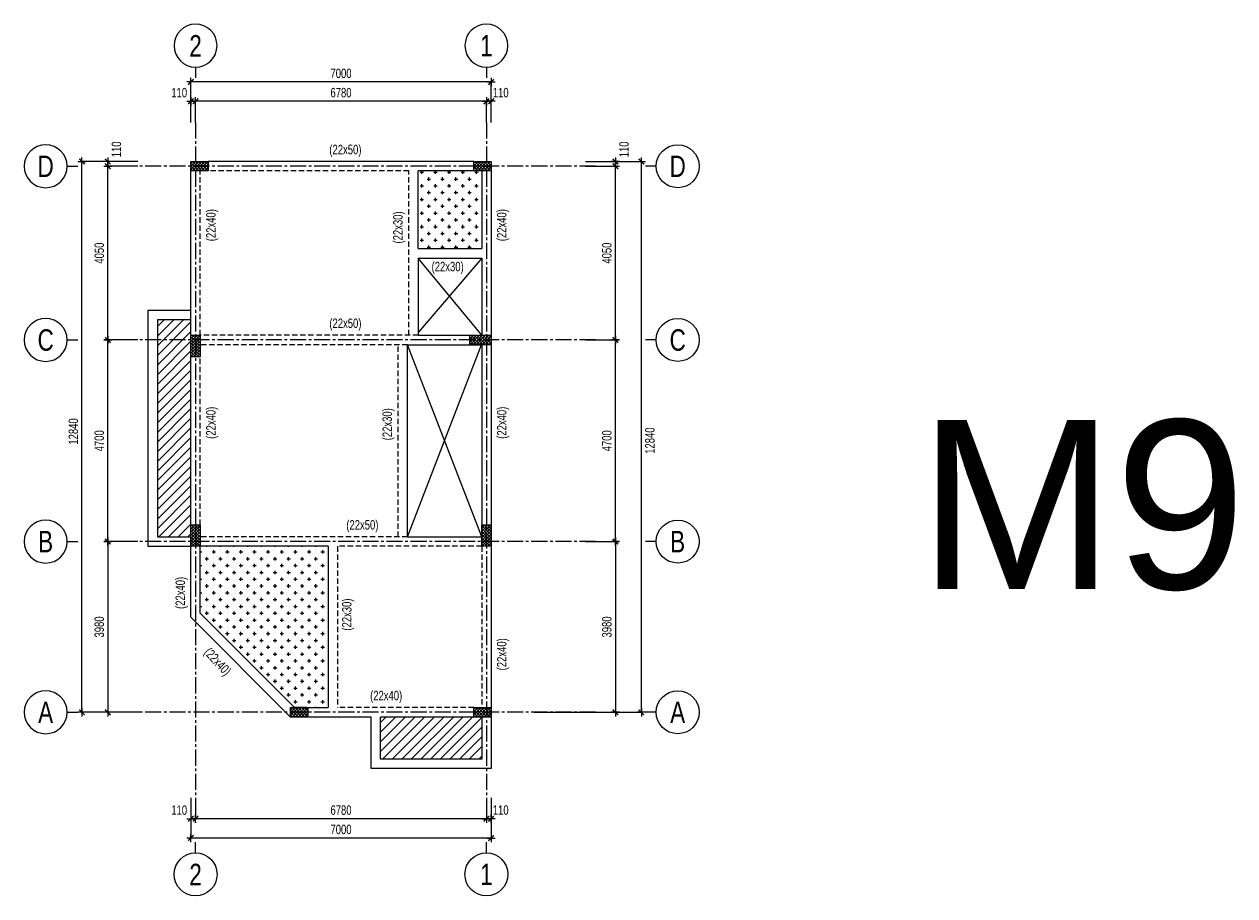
# Model space of a CAD drawing. Header units: millimetres. Extents: x 33748 to 451939, y -263262 to 62681.
# Drawn here: x 59018 to 87238, y 18508 to 38827 of the extents above; entities that cross this region are included whole.
import ezdxf
from ezdxf.enums import TextEntityAlignment as Align

# ---------------------------------------------------------------- set-up
doc = ezdxf.new("R2010")
doc.units = ezdxf.units.MM
doc.header["$PDMODE"] = 98
doc.linetypes.add('CENTER2', pattern=[1.125, 0.75, -0.125, 0.125, -0.125])
doc.linetypes.add('HIDDEN', pattern=[0.375, 0.25, -0.125])
doc.layers.get('Defpoints').update_dxf_attribs({"color": 202, "lineweight": 13})
doc.layers.add('-TEXT', color=7, linetype='Continuous', lineweight=15)
for name, color, linetype in [('01.AXIS', 160, 'CENTER2'), ('02.DIM', 8, 'Continuous'), ('03.BORDER', 3, 'Continuous'), ('04.HIDDEN', 8, 'HIDDEN'), ('08.TEXTBEAM', 2, 'Continuous'), ('09.COLUMN', 4, 'Continuous'), ('10.HATCH', 9, 'Continuous')]:
    doc.layers.add(name, color=color, linetype=linetype)
doc.styles.add('1', font='arial.ttf')
doc.styles.add('BIGTEXT', font='arial.ttf', dxfattribs={"width": 0.8})
doc.styles.add('SMTEXT', font='3t-unicode.shx', dxfattribs={"width": 0.75})
doc.dimstyles.new('X1', dxfattribs={"dimtxt": 220, "dimasz": 0.8, "dimexe": 0, "dimexo": 0, "dimgap": 90, "dimtad": 1, "dimdec": 0, "dimzin": 13, "dimdsep": 46, "dimtxsty": 'SMTEXT', "dimblk1": 'CHEO', "dimblk2": 'CHEO', "dimsah": 1, "dimcen": 0, "dimclrd": 256, "dimclre": 256, "dimclrt": 2, "dimadec": 0, "dimazin": 0, "dimtfac": 1, "dimtdec": 0, "dimtix": 1, "dimtmove": 2, "dimatfit": 3, "dimldrblk": 'CHEO', "dimfxl": 1, "dimtolj": 1, "dimtzin": 13, "dimarcsym": 0})

# ---------------------------------------------------------------- blocks, each defined once
blk = doc.blocks.new('CHEO')
at = {"layer": '02.DIM'}
for points in [[(-121, 0), (121, 0)], [(0, 121), (0, -121)]]:
    blk.add_lwpolyline(points, dxfattribs=at)
at = {"layer": '02.DIM', "const_width": 40}
blk.add_lwpolyline([(80, 80), (-80, -81)], dxfattribs=at)
blk = doc.blocks.new('*D1624')
at = {"layer": '02.DIM', "lineweight": -2, "transparency": 16777216}
for p, q in [((72100, 26765), (72801, 26765)), ((72801, 26764), (72801, 22786)), ((71861, 22785), (72801, 22785))]:
    blk.add_line(p, q, dxfattribs=at)
at = {"layer": 'Defpoints', "color": 0, "transparency": 16777216}
for p in [(72100, 26765), (71861, 22785, 0), (72801, 22785)]:
    blk.add_point(p, dxfattribs=at)
at = {"layer": '02.DIM', "lineweight": -2, "transparency": 16777216, "xscale": 0.8, "yscale": 0.8, "zscale": 0.8}
for p, rotation in [((72801, 26765), 90), ((72801, 22785), 270)]:
    blk.add_blockref('CHEO', p, dxfattribs=dict(at, rotation=rotation))
at = {"layer": '02.DIM', "color": 2, "transparency": 16777216, "insert": (72601, 24775), "char_height": 220, "attachment_point": 5, "rotation": 90, "style": 'SMTEXT'}
blk.add_mtext('\\A1;3980', dxfattribs=at)
blk = doc.blocks.new('*D1625')
at = {"layer": '02.DIM', "lineweight": -2, "transparency": 16777216}
for p, q in [((72100, 31465), (72801, 31465)), ((72801, 26766), (72801, 31464)), ((72100, 26765), (72801, 26765))]:
    blk.add_line(p, q, dxfattribs=at)
at = {"layer": 'Defpoints', "color": 0, "transparency": 16777216}
for p in [(72100, 31465), (72801, 31465), (72100, 26765)]:
    blk.add_point(p, dxfattribs=at)
at = {"layer": '02.DIM', "lineweight": -2, "transparency": 16777216, "xscale": 0.8, "yscale": 0.8, "zscale": 0.8}
for p, rotation in [((72801, 31465), 90), ((72801, 26765), 270)]:
    blk.add_blockref('CHEO', p, dxfattribs=dict(at, rotation=rotation))
at = {"layer": '02.DIM', "color": 2, "transparency": 16777216, "insert": (72601, 29115), "char_height": 220, "attachment_point": 5, "rotation": 90, "style": 'SMTEXT'}
blk.add_mtext('\\A1;4700', dxfattribs=at)
blk = doc.blocks.new('*D1626')
at = {"layer": '02.DIM', "lineweight": -2, "transparency": 16777216}
for p, q in [((72100, 35515), (72801, 35515)), ((72801, 31466), (72801, 35514)), ((72100, 31465), (72801, 31465))]:
    blk.add_line(p, q, dxfattribs=at)
at = {"layer": 'Defpoints', "color": 0, "transparency": 16777216}
for p in [(72100, 35515), (72801, 35515), (72100, 31465)]:
    blk.add_point(p, dxfattribs=at)
at = {"layer": '02.DIM', "lineweight": -2, "transparency": 16777216, "xscale": 0.8, "yscale": 0.8, "zscale": 0.8}
for p, rotation in [((72801, 35515), 90), ((72801, 31465), 270)]:
    blk.add_blockref('CHEO', p, dxfattribs=dict(at, rotation=rotation))
at = {"layer": '02.DIM', "color": 2, "transparency": 16777216, "insert": (72601, 33490), "char_height": 220, "attachment_point": 5, "rotation": 90, "style": 'SMTEXT'}
blk.add_mtext('\\A1;4050', dxfattribs=at)
blk = doc.blocks.new('*D1627')
at = {"layer": '02.DIM', "lineweight": -2, "transparency": 16777216}
for p, q in [((63013, 20795), (63013, 20304)), ((69793, 20795), (69793, 20304)), ((69792, 20304), (63013, 20304))]:
    blk.add_line(p, q, dxfattribs=at)
at = {"layer": 'Defpoints', "color": 0, "transparency": 16777216}
for p in [(63013, 20795), (69793, 20795), (63013, 20304)]:
    blk.add_point(p, dxfattribs=at)
at = {"layer": '02.DIM', "lineweight": -2, "transparency": 16777216, "xscale": 0.8, "yscale": 0.8, "zscale": 0.8, "rotation": 180}
blk.add_blockref('CHEO', (63013, 20304), dxfattribs=at)
at = {"layer": '02.DIM', "lineweight": -2, "transparency": 16777216, "xscale": 0.8, "yscale": 0.8, "zscale": 0.8}
blk.add_blockref('CHEO', (69793, 20304), dxfattribs=at)
at = {"layer": '02.DIM', "color": 2, "transparency": 16777216, "insert": (66403, 20504), "char_height": 220, "attachment_point": 5, "style": 'SMTEXT'}
blk.add_mtext('\\A1;6780', dxfattribs=at)
blk = doc.blocks.new('*D1628')
at = {"layer": '02.DIM', "lineweight": -2, "transparency": 16777216}
for p, q in [((72100, 35625), (73404, 35625)), ((73404, 22786), (73404, 35624)), ((70902, 22785), (73404, 22785))]:
    blk.add_line(p, q, dxfattribs=at)
at = {"layer": 'Defpoints', "color": 0, "transparency": 16777216}
for p in [(72100, 35625), (73404, 35625), (70902, 22785, 0)]:
    blk.add_point(p, dxfattribs=at)
at = {"layer": '02.DIM', "lineweight": -2, "transparency": 16777216, "xscale": 0.8, "yscale": 0.8, "zscale": 0.8}
for p, rotation in [((73404, 35625), 90), ((73404, 22785), 270)]:
    blk.add_blockref('CHEO', p, dxfattribs=dict(at, rotation=rotation))
at = {"layer": '02.DIM', "color": 2, "transparency": 16777216, "insert": (73604, 29119), "char_height": 220, "attachment_point": 5, "rotation": 90, "style": 'SMTEXT'}
blk.add_mtext('\\A1;12840', dxfattribs=at)
blk = doc.blocks.new('*D1629')
at = {"layer": '02.DIM', "lineweight": -2, "transparency": 16777216}
for p, q in [((69793, 20795), (69793, 20304)), ((69903, 20795), (69903, 20304)), ((69792, 20304), (69791, 20304)), ((69793, 20304), (69903, 20304)), ((69903, 20304), (69904, 20304))]:
    blk.add_line(p, q, dxfattribs=at)
at = {"layer": 'Defpoints', "color": 0, "transparency": 16777216}
for p in [(69793, 20795), (69903, 20795), (69903, 20304)]:
    blk.add_point(p, dxfattribs=at)
at = {"layer": '02.DIM', "lineweight": -2, "transparency": 16777216, "xscale": 0.8, "yscale": 0.8, "zscale": 0.8}
blk.add_blockref('CHEO', (69793, 20304), dxfattribs=at)
at = {"layer": '02.DIM', "lineweight": -2, "transparency": 16777216, "xscale": 0.8, "yscale": 0.8, "zscale": 0.8, "rotation": 180}
blk.add_blockref('CHEO', (69903, 20304), dxfattribs=at)
at = {"layer": '02.DIM', "color": 2, "transparency": 16777216, "insert": (70126, 20504), "char_height": 220, "attachment_point": 5, "style": 'SMTEXT'}
blk.add_mtext('\\A1;110', dxfattribs=at)
blk = doc.blocks.new('*D1630')
at = {"layer": '02.DIM', "lineweight": -2, "transparency": 16777216}
for p, q in [((62903, 20795), (62903, 20304)), ((63013, 20795), (63013, 20304)), ((62902, 20304), (62901, 20304)), ((63013, 20304), (62903, 20304)), ((63013, 20304), (63014, 20304))]:
    blk.add_line(p, q, dxfattribs=at)
at = {"layer": 'Defpoints', "color": 0, "transparency": 16777216}
for p in [(62903, 20795), (63013, 20795), (62903, 20304)]:
    blk.add_point(p, dxfattribs=at)
at = {"layer": '02.DIM', "lineweight": -2, "transparency": 16777216, "xscale": 0.8, "yscale": 0.8, "zscale": 0.8}
blk.add_blockref('CHEO', (62903, 20304), dxfattribs=at)
at = {"layer": '02.DIM', "lineweight": -2, "transparency": 16777216, "xscale": 0.8, "yscale": 0.8, "zscale": 0.8, "rotation": 180}
blk.add_blockref('CHEO', (63013, 20304), dxfattribs=at)
at = {"layer": '02.DIM', "color": 2, "transparency": 16777216, "insert": (62631, 20504), "char_height": 220, "attachment_point": 5, "style": 'SMTEXT'}
blk.add_mtext('\\A1;110', dxfattribs=at)
blk = doc.blocks.new('*D1631')
at = {"layer": '02.DIM', "lineweight": -2, "transparency": 16777216}
for p, q in [((62903, 20795), (62903, 19854)), ((69903, 20795), (69903, 19854)), ((69902, 19854), (62903, 19854))]:
    blk.add_line(p, q, dxfattribs=at)
at = {"layer": 'Defpoints', "color": 0, "transparency": 16777216}
for p in [(62903, 20795), (69903, 20795), (62903, 19854)]:
    blk.add_point(p, dxfattribs=at)
at = {"layer": '02.DIM', "lineweight": -2, "transparency": 16777216, "xscale": 0.8, "yscale": 0.8, "zscale": 0.8, "rotation": 180}
blk.add_blockref('CHEO', (62903, 19854), dxfattribs=at)
at = {"layer": '02.DIM', "lineweight": -2, "transparency": 16777216, "xscale": 0.8, "yscale": 0.8, "zscale": 0.8}
blk.add_blockref('CHEO', (69903, 19854), dxfattribs=at)
at = {"layer": '02.DIM', "color": 2, "transparency": 16777216, "insert": (66403, 20054), "char_height": 220, "attachment_point": 5, "style": 'SMTEXT'}
blk.add_mtext('\\A1;7000', dxfattribs=at)
blk = doc.blocks.new('*D1632')
at = {"layer": '02.DIM', "lineweight": -2, "transparency": 16777216}
for p, q in [((72100, 35625), (72801, 35625)), ((72801, 35626), (72801, 35627)), ((72801, 35515), (72801, 35625)), ((72100, 35515), (72801, 35515)), ((72801, 35514), (72801, 35514))]:
    blk.add_line(p, q, dxfattribs=at)
at = {"layer": 'Defpoints', "color": 0, "transparency": 16777216}
for p in [(72100, 35625), (72801, 35625), (72100, 35515)]:
    blk.add_point(p, dxfattribs=at)
at = {"layer": '02.DIM', "lineweight": -2, "transparency": 16777216, "xscale": 0.8, "yscale": 0.8, "zscale": 0.8}
for p, rotation in [((72801, 35625), 270), ((72801, 35515), 90)]:
    blk.add_blockref('CHEO', p, dxfattribs=dict(at, rotation=rotation))
at = {"layer": '02.DIM', "color": 2, "transparency": 16777216, "insert": (73001, 35909), "char_height": 220, "attachment_point": 5, "rotation": 90, "style": 'SMTEXT'}
blk.add_mtext('\\A1;110', dxfattribs=at)
blk = doc.blocks.new('_Axis name')
at = {"layer": '02.DIM'}
blk.add_line((0, 2.5), (0, 0), dxfattribs=at)
blk.add_circle((0, 7.5), 5, dxfattribs=at)
at = {"layer": '02.DIM', "style": 'BIGTEXT', "width": 0.75}
blk.add_attdef('.', text='', height=5, dxfattribs=at).set_placement((0, 7.5), align=Align.MIDDLE)
blk = doc.blocks.new('*D1633')
at = {"layer": '02.DIM', "lineweight": -2, "transparency": 16777216}
for p, q in [((61669, 26765), (60968, 26765)), ((60968, 26764), (60968, 22786)), ((61751, 22785), (60968, 22785))]:
    blk.add_line(p, q, dxfattribs=at)
at = {"layer": 'Defpoints', "color": 0, "transparency": 16777216}
for p in [(61669, 26765), (60968, 22785), (61751, 22785)]:
    blk.add_point(p, dxfattribs=at)
at = {"layer": '02.DIM', "lineweight": -2, "transparency": 16777216, "xscale": 0.8, "yscale": 0.8, "zscale": 0.8}
for p, rotation in [((60968, 26765), 90), ((60968, 22785), 270)]:
    blk.add_blockref('CHEO', p, dxfattribs=dict(at, rotation=rotation))
at = {"layer": '02.DIM', "color": 2, "transparency": 16777216, "insert": (60768, 24775), "char_height": 220, "attachment_point": 5, "rotation": 90, "style": 'SMTEXT'}
blk.add_mtext('\\A1;3980', dxfattribs=at)
blk = doc.blocks.new('*D1634')
at = {"layer": '02.DIM', "lineweight": -2, "transparency": 16777216}
for p, q in [((61669, 31465), (60968, 31465)), ((60968, 26766), (60968, 31464)), ((61669, 26765), (60968, 26765))]:
    blk.add_line(p, q, dxfattribs=at)
at = {"layer": 'Defpoints', "color": 0, "transparency": 16777216}
for p in [(60968, 31465), (61669, 31465), (61669, 26765)]:
    blk.add_point(p, dxfattribs=at)
at = {"layer": '02.DIM', "lineweight": -2, "transparency": 16777216, "xscale": 0.8, "yscale": 0.8, "zscale": 0.8}
for p, rotation in [((60968, 31465), 90), ((60968, 26765), 270)]:
    blk.add_blockref('CHEO', p, dxfattribs=dict(at, rotation=rotation))
at = {"layer": '02.DIM', "color": 2, "transparency": 16777216, "insert": (60768, 29115), "char_height": 220, "attachment_point": 5, "rotation": 90, "style": 'SMTEXT'}
blk.add_mtext('\\A1;4700', dxfattribs=at)
blk = doc.blocks.new('*D1635')
at = {"layer": '02.DIM', "lineweight": -2, "transparency": 16777216}
for p, q in [((61669, 35515), (60968, 35515)), ((60968, 31466), (60968, 35514)), ((61669, 31465), (60968, 31465))]:
    blk.add_line(p, q, dxfattribs=at)
at = {"layer": 'Defpoints', "color": 0, "transparency": 16777216}
for p in [(60968, 35515), (61669, 35515), (61669, 31465)]:
    blk.add_point(p, dxfattribs=at)
at = {"layer": '02.DIM', "lineweight": -2, "transparency": 16777216, "xscale": 0.8, "yscale": 0.8, "zscale": 0.8}
for p, rotation in [((60968, 35515), 90), ((60968, 31465), 270)]:
    blk.add_blockref('CHEO', p, dxfattribs=dict(at, rotation=rotation))
at = {"layer": '02.DIM', "color": 2, "transparency": 16777216, "insert": (60768, 33490), "char_height": 220, "attachment_point": 5, "rotation": 90, "style": 'SMTEXT'}
blk.add_mtext('\\A1;4050', dxfattribs=at)
blk = doc.blocks.new('*D1636')
at = {"layer": '02.DIM', "lineweight": -2, "transparency": 16777216}
for p, q in [((61669, 35625), (60365, 35625)), ((60365, 22786), (60365, 35624)), ((61751, 22785), (60365, 22785))]:
    blk.add_line(p, q, dxfattribs=at)
at = {"layer": 'Defpoints', "color": 0, "transparency": 16777216}
for p in [(60365, 35625), (61669, 35625), (61751, 22785)]:
    blk.add_point(p, dxfattribs=at)
at = {"layer": '02.DIM', "lineweight": -2, "transparency": 16777216, "xscale": 0.8, "yscale": 0.8, "zscale": 0.8}
for p, rotation in [((60365, 35625), 90), ((60365, 22785), 270)]:
    blk.add_blockref('CHEO', p, dxfattribs=dict(at, rotation=rotation))
at = {"layer": '02.DIM', "color": 2, "transparency": 16777216, "insert": (60164, 29333), "char_height": 220, "attachment_point": 5, "rotation": 90, "style": 'SMTEXT'}
blk.add_mtext('\\A1;12840', dxfattribs=at)
blk = doc.blocks.new('*D1637')
at = {"layer": '02.DIM', "lineweight": -2, "transparency": 16777216}
for p, q in [((60968, 35626), (60968, 35627)), ((61669, 35625), (60968, 35625)), ((60968, 35515), (60968, 35625)), ((61669, 35515), (60968, 35515)), ((60968, 35514), (60968, 35514))]:
    blk.add_line(p, q, dxfattribs=at)
at = {"layer": 'Defpoints', "color": 0, "transparency": 16777216}
for p in [(60968, 35625), (61669, 35625), (61669, 35515)]:
    blk.add_point(p, dxfattribs=at)
at = {"layer": '02.DIM', "lineweight": -2, "transparency": 16777216, "xscale": 0.8, "yscale": 0.8, "zscale": 0.8}
for p, rotation in [((60968, 35625), 270), ((60968, 35515), 90)]:
    blk.add_blockref('CHEO', p, dxfattribs=dict(at, rotation=rotation))
at = {"layer": '02.DIM', "color": 2, "transparency": 16777216, "insert": (61168, 35909), "char_height": 220, "attachment_point": 5, "rotation": 90, "style": 'SMTEXT'}
blk.add_mtext('\\A1;110', dxfattribs=at)
blk = doc.blocks.new('*D1638')
at = {"layer": '02.DIM', "lineweight": -2, "transparency": 16777216}
for p, q in [((63013, 36539), (63013, 37030)), ((69792, 37030), (63013, 37030)), ((69793, 36539), (69793, 37030))]:
    blk.add_line(p, q, dxfattribs=at)
at = {"layer": 'Defpoints', "color": 0, "transparency": 16777216}
for p in [(63013, 37030), (63013, 36539), (69793, 36539)]:
    blk.add_point(p, dxfattribs=at)
at = {"layer": '02.DIM', "lineweight": -2, "transparency": 16777216, "xscale": 0.8, "yscale": 0.8, "zscale": 0.8, "rotation": 180}
blk.add_blockref('CHEO', (63013, 37030), dxfattribs=at)
at = {"layer": '02.DIM', "lineweight": -2, "transparency": 16777216, "xscale": 0.8, "yscale": 0.8, "zscale": 0.8}
blk.add_blockref('CHEO', (69793, 37030), dxfattribs=at)
at = {"layer": '02.DIM', "color": 2, "transparency": 16777216, "insert": (66403, 37230), "char_height": 220, "attachment_point": 5, "style": 'SMTEXT'}
blk.add_mtext('\\A1;6780', dxfattribs=at)
blk = doc.blocks.new('*D1639')
at = {"layer": '02.DIM', "lineweight": -2, "transparency": 16777216}
for p, q in [((69792, 37030), (69791, 37030)), ((69793, 36539), (69793, 37030)), ((69793, 37030), (69903, 37030)), ((69903, 36539), (69903, 37030)), ((69903, 37030), (69904, 37030))]:
    blk.add_line(p, q, dxfattribs=at)
at = {"layer": 'Defpoints', "color": 0, "transparency": 16777216}
for p in [(69903, 37030), (69793, 36539), (69903, 36539)]:
    blk.add_point(p, dxfattribs=at)
at = {"layer": '02.DIM', "lineweight": -2, "transparency": 16777216, "xscale": 0.8, "yscale": 0.8, "zscale": 0.8}
blk.add_blockref('CHEO', (69793, 37030), dxfattribs=at)
at = {"layer": '02.DIM', "lineweight": -2, "transparency": 16777216, "xscale": 0.8, "yscale": 0.8, "zscale": 0.8, "rotation": 180}
blk.add_blockref('CHEO', (69903, 37030), dxfattribs=at)
at = {"layer": '02.DIM', "color": 2, "transparency": 16777216, "insert": (70126, 37230), "char_height": 220, "attachment_point": 5, "style": 'SMTEXT'}
blk.add_mtext('\\A1;110', dxfattribs=at)
blk = doc.blocks.new('*D1640')
at = {"layer": '02.DIM', "lineweight": -2, "transparency": 16777216}
for p, q in [((62902, 37030), (62901, 37030)), ((62903, 36539), (62903, 37030)), ((63013, 37030), (62903, 37030)), ((63013, 36539), (63013, 37030)), ((63013, 37030), (63014, 37030))]:
    blk.add_line(p, q, dxfattribs=at)
at = {"layer": 'Defpoints', "color": 0, "transparency": 16777216}
for p in [(62903, 37030), (62903, 36539), (63013, 36539)]:
    blk.add_point(p, dxfattribs=at)
at = {"layer": '02.DIM', "lineweight": -2, "transparency": 16777216, "xscale": 0.8, "yscale": 0.8, "zscale": 0.8}
blk.add_blockref('CHEO', (62903, 37030), dxfattribs=at)
at = {"layer": '02.DIM', "lineweight": -2, "transparency": 16777216, "xscale": 0.8, "yscale": 0.8, "zscale": 0.8, "rotation": 180}
blk.add_blockref('CHEO', (63013, 37030), dxfattribs=at)
at = {"layer": '02.DIM', "color": 2, "transparency": 16777216, "insert": (62631, 37230), "char_height": 220, "attachment_point": 5, "style": 'SMTEXT'}
blk.add_mtext('\\A1;110', dxfattribs=at)
blk = doc.blocks.new('*D1641')
at = {"layer": '02.DIM', "lineweight": -2, "transparency": 16777216}
for p, q in [((62903, 36539), (62903, 37480)), ((69902, 37480), (62903, 37480)), ((69903, 36539), (69903, 37480))]:
    blk.add_line(p, q, dxfattribs=at)
at = {"layer": 'Defpoints', "color": 0, "transparency": 16777216}
for p in [(62903, 37480), (62903, 36539), (69903, 36539)]:
    blk.add_point(p, dxfattribs=at)
at = {"layer": '02.DIM', "lineweight": -2, "transparency": 16777216, "xscale": 0.8, "yscale": 0.8, "zscale": 0.8, "rotation": 180}
blk.add_blockref('CHEO', (62903, 37480), dxfattribs=at)
at = {"layer": '02.DIM', "lineweight": -2, "transparency": 16777216, "xscale": 0.8, "yscale": 0.8, "zscale": 0.8}
blk.add_blockref('CHEO', (69903, 37480), dxfattribs=at)
at = {"layer": '02.DIM', "color": 2, "transparency": 16777216, "insert": (66403, 37680), "char_height": 220, "attachment_point": 5, "style": 'SMTEXT'}
blk.add_mtext('\\A1;7000', dxfattribs=at)

msp = doc.modelspace()

# ---------------------------------------------------------------- hatches: boundary and pattern name
at = {"layer": '10.HATCH'}
h = msp.add_hatch(dxfattribs=at)
h.set_pattern_fill('ANSI37', color=256, scale=400, angle=-90)
h.set_pattern_definition([(315, (102613.24, 31025.33), (35.35534, 35.35534), []), (45, (102613.24, 31025.33), (-35.35534, 35.35534), [])])
h.paths.add_polyline_path([(63302.6, 35625.2), (63302.6, 35405.2), (62902.6, 35405.2), (62902.6, 35625.2)])
h = msp.add_hatch(dxfattribs=at)
h.set_pattern_fill('ANSI37', color=256, scale=400, angle=-90)
h.set_pattern_definition([(315, (99013.19, 31025.3), (35.35534, 35.35534), []), (45, (99013.19, 31025.3), (-35.35534, 35.35534), [])])
h.paths.add_polyline_path([(69902.6, 35625.2), (69902.6, 35405.2), (69502.6, 35405.2), (69502.6, 35625.2)])
h = msp.add_hatch(dxfattribs=at)
h.set_pattern_fill('CROSS', color=256, scale=25)
h.set_pattern_definition([(0, (7448.48, -339114.48), (158.75, 158.75), [79.375, -238.125]), (90, (7488.16, -339154.17), (-158.75, 158.75), [79.375, -238.125])])
h.paths.add_polyline_path([(68202.4, 35405.2), (69502.6, 35405.2), (69682.6, 35405.2), (69682.6, 33595.2), (68202.4, 33595.3)])
h = msp.add_hatch(dxfattribs=at)
h.set_pattern_fill('ANSI31', color=256, scale=50)
h.set_pattern_definition([(45, (5948.48, -272026.69), (-112.2532, 112.2532), [])])
h.paths.add_polyline_path([(62122.8, 31935.2), (62902.8, 31935.2), (62902.8, 31175.2), (62903.2, 27055.2), (62902.9, 26875.2), (62122.5, 26875.2)])
h = msp.add_hatch(dxfattribs=at)
h.set_pattern_fill('ANSI37', color=256, scale=400)
h.set_pattern_definition([(45, (100294.144, 38273.987), (-35.35534, 35.35534), []), (135, (100294.144, 38273.987), (-35.35534, -35.35534), [])])
h.paths.add_polyline_path([(63122.8, 31075.2), (62902.8, 31075.2), (62902.8, 31575.2), (63122.8, 31575.2)])
h = msp.add_hatch(dxfattribs=at)
h.set_pattern_fill('ANSI37', color=256, scale=400, angle=-90)
h.set_pattern_definition([(315, (76601.34, 4743.407), (35.35534, 35.35534), []), (45, (76601.34, 4743.407), (-35.35534, 35.35534), [])])
h.paths.add_polyline_path([(69402.6, 31355.2), (69402.6, 31575.2), (69902.6, 31575.2), (69902.6, 31355.2)])
h = msp.add_hatch(dxfattribs=at)
h.set_pattern_fill('ANSI37', color=256, scale=400)
h.set_pattern_definition([(45, (100293.726, 33753.97), (-35.35534, 35.35534), []), (135, (100293.726, 33753.97), (-35.35534, -35.35534), [])])
h.paths.add_polyline_path([(63123.2, 26655.2), (62903.2, 26655.2), (62903.2, 27155.2), (63123.2, 27155.2)])
h = msp.add_hatch(dxfattribs=at)
h.set_pattern_fill('ANSI37', color=256, scale=400)
h.set_pattern_definition([(45, (96513.973, 33753.96), (-35.35534, 35.35534), []), (135, (96513.973, 33753.96), (-35.35534, -35.35534), [])])
h.paths.add_polyline_path([(69903, 26655.2), (69683, 26655.2), (69683, 27155.2), (69903, 27155.2)])
h = msp.add_hatch(dxfattribs=at)
h.set_pattern_fill('CROSS', color=256, scale=25)
h.set_pattern_definition([(0, (-22329.12, 320210.98), (158.75, 158.75), [79.375, -238.125]), (90, (-22289.43, 320171.3), (-158.75, 158.75), [79.375, -238.125])])
h.paths.add_polyline_path([(66102.6, 26655.2), (63122.6, 26655.2), (63122.6, 25096.4), (65318.8, 22895.1), (66102.6, 22895.1)])
h = msp.add_hatch(dxfattribs=at)
h.set_pattern_fill('ANSI37', color=256, scale=400, angle=-90)
h.set_pattern_definition([(315, (104938.3, 18295.17), (35.35534, 35.35534), []), (45, (104938.3, 18295.17), (-35.35534, 35.35534), [])])
h.paths.add_polyline_path([(65627.6, 22895.1), (65627.6, 22675.1), (65227.6, 22675.1), (65227.6, 22895.1)])
h = msp.add_hatch(dxfattribs=at)
h.set_pattern_fill('ANSI37', color=256, scale=400, angle=-90)
h.set_pattern_definition([(315, (99013.213, 18295.157), (35.35534, 35.35534), []), (45, (99013.213, 18295.157), (-35.35534, 35.35534), [])])
h.paths.add_polyline_path([(69902.6, 22895.1), (69902.6, 22675.1), (69502.6, 22675.1), (69502.6, 22895.1)])
h = msp.add_hatch(dxfattribs=at)
h.set_pattern_fill('ANSI31', color=256, scale=50)
h.set_pattern_definition([(45, (7448.48, -338614.48), (-112.2532, 112.2532), [])])
h.paths.add_polyline_path([(67322.6, 22675.1), (69502.6, 22675.1), (69682.6, 22675.1), (69682.6, 21695.1), (67322.6, 21695.1)])

# ---------------------------------------------------------------- linework, layer by layer
at = {"layer": '01.AXIS', "ltscale": 500}
for p, q in [((63012.6, 36539.3), (63012.6, 20207.6)), ((69792.6, 36539.3), (69792.6, 20207.6)), ((72339, 35515.2), (61668.9, 35515.2)), ((72339, 31465.2), (61668.9, 31465.2)), ((72339, 26765.2), (61668.9, 26765.2)), ((72339, 22785.1), (61668.9, 22785.1))]:
    msp.add_line(p, q, dxfattribs=at)
at = {"layer": '02.DIM'}
for p, q in [((69682.6, 31575.2), (68202.4, 33375.3)), ((69682.6, 33375.2), (68202.7, 31637.7)), ((67952.9, 26875.2), (69682.6, 31375.2)), ((69683, 26875.2), (67952.9, 31355.2))]:
    msp.add_line(p, q, dxfattribs=at)
at = {"layer": '03.BORDER'}
for p, q in [((69502.6, 35625.2), (63302.6, 35625.2)), ((62902.8, 31575.2), (62902.6, 35405.2)), ((69502.6, 35405.2), (68202.4, 35405.2)), ((68202.4, 33595.3), (68202.4, 35405.2)), ((69682.6, 35405.2), (69682.6, 33595.2)), ((69902.6, 35405.2), (69902.6, 31575.2)), ((68202.4, 33595.3), (69682.6, 33595.2)), ((68202.4, 33375.3), (68202.7, 31575.2)), ((68202.4, 33375.3), (69682.6, 33375.2)), ((69682.6, 33375.2), (69682.6, 31575.2)), ((67952.9, 26875.2), (67952.9, 31355.2)), ((67952.9, 31355.2), (69682.6, 31355.2)), ((68202.7, 31575.2), (69682.6, 31575.2)), ((69682.6, 31355.2), (69683, 27155.2)), ((69902.6, 31355.2), (69903, 27155.2)), ((62903.2, 27155.2), (62902.8, 31075.2)), ((62902.6, 26875.2), (62902.6, 26655.2)), ((67952.9, 26875.2), (69683, 26875.2)), ((62902.6, 25005.3), (62902.6, 26655.2)), ((66102.6, 26655.2), (63122.6, 26655.2)), ((63122.6, 25096.4), (63122.6, 26655.2)), ((66102.6, 26655.2), (66102.6, 22895.1)), ((69903, 26655.2), (69902.6, 22895.1)), ((62902.6, 25005.3), (65227.6, 22675.1)), ((63122.6, 25096.4), (65318.8, 22895.1)), ((65318.8, 22895.1), (66102.6, 22895.1)), ((65597.6, 22895.1), (65321.7, 22895.1)), ((67102.6, 22675.1), (65227.6, 22675.1)), ((69502.6, 22675.1), (67322.6, 22675.1))]:
    msp.add_line(p, q, dxfattribs=at)
for points in [[(62902.8, 32155.2), (61902.8, 32155.2), (61902.8, 26765.2), (61902.8, 26655.2), (62902.6, 26655.2)], [(62902.8, 31935.2), (62122.8, 31935.2), (62122.8, 26875.2), (62902.6, 26875.2)], [(69902.6, 22675.1), (69902.6, 21475.1), (67102.6, 21475.1), (67102.6, 22675.1)], [(69682.6, 22675.1), (69682.6, 21695.1), (67322.6, 21695.1), (67322.6, 22675.1)]]:
    msp.add_lwpolyline(points, dxfattribs=at)
at = {"layer": '04.HIDDEN', "ltscale": 500}
for p, q in [((63122.8, 31575.2), (63122.6, 35405.2)), ((67982.4, 35405.2), (63302.6, 35405.2)), ((67982.4, 31575.2), (67982.4, 35405.2)), ((68202.7, 31575.2), (63122.8, 31575.2)), ((67952.9, 31355.2), (63122.8, 31355.2)), ((67732.9, 26875.2), (67732.9, 31355.2)), ((63123.2, 27155.2), (63122.8, 31075.2)), ((67952.9, 26875.2), (63123.2, 26875.2)), ((69683, 26655.2), (66322.6, 26655.2)), ((66322.6, 26655.2), (66322.6, 22895.1)), ((69683, 26655.2), (69682.6, 22895.1)), ((69502.6, 22895.1), (66322.6, 22895.1))]:
    msp.add_line(p, q, dxfattribs=at)
at = {"layer": '09.COLUMN'}
for points in [[(63302.6, 35625.2), (63302.6, 35405.2), (62902.6, 35405.2), (62902.6, 35625.2)], [(69902.6, 35625.2), (69902.6, 35405.2), (69502.6, 35405.2), (69502.6, 35625.2)], [(63122.8, 31075.2), (62902.8, 31075.2), (62902.8, 31575.2), (63122.8, 31575.2)], [(69402.6, 31355.2), (69402.6, 31575.2), (69902.6, 31575.2), (69902.6, 31355.2)], [(63123.2, 26655.2), (62903.2, 26655.2), (62903.2, 27155.2), (63123.2, 27155.2)], [(69903, 26655.2), (69683, 26655.2), (69683, 27155.2), (69903, 27155.2)], [(65627.6, 22895.1), (65627.6, 22675.1), (65227.6, 22675.1), (65227.6, 22895.1)], [(69902.6, 22895.1), (69902.6, 22675.1), (69502.6, 22675.1), (69502.6, 22895.1)]]:
    msp.add_lwpolyline(points, close=True, dxfattribs=at)

# ---------------------------------------------------------------- block references
ref = msp.add_blockref('_Axis name', (63012.6, 37576.9), dxfattribs=dict(xscale=-100, yscale=100, zscale=100))
ref.add_attrib('.', '2', dxfattribs={"layer": '02.DIM', "height": 500, "style": 'BIGTEXT', "width": 0.75}).set_placement((63012.6, 38326.9), align=Align.MIDDLE)
ref = msp.add_blockref('_Axis name', (69792.6, 37576.9), dxfattribs=dict(xscale=-100, yscale=100, zscale=100))
ref.add_attrib('.', '1', dxfattribs={"layer": '02.DIM', "height": 500, "style": 'BIGTEXT', "width": 0.75}).set_placement((69792.6, 38326.9), align=Align.MIDDLE)
ref = msp.add_blockref('_Axis name', (60267.9, 35515.2), dxfattribs=dict(xscale=-100, yscale=100, zscale=100, rotation=90))
ref.add_attrib('.', 'D', dxfattribs={"layer": '02.DIM', "height": 500, "style": 'BIGTEXT', "width": 0.75}).set_placement((59517.9, 35515.2), align=Align.MIDDLE)
ref = msp.add_blockref('_Axis name', (73501.2, 35515.2), dxfattribs=dict(xscale=100.0000000000005, yscale=100.0000000000005, zscale=100.0000000000005, rotation=270))
ref.add_attrib('.', 'D', dxfattribs={"layer": '02.DIM', "height": 500, "style": 'BIGTEXT', "width": 0.75}).set_placement((74251.2, 35515.2), align=Align.MIDDLE)
ref = msp.add_blockref('_Axis name', (60267.9, 31465.2), dxfattribs=dict(xscale=-100, yscale=100, zscale=100, rotation=90))
ref.add_attrib('.', 'C', dxfattribs={"layer": '02.DIM', "height": 500, "style": 'BIGTEXT', "width": 0.75}).set_placement((59517.9, 31465.2), align=Align.MIDDLE)
ref = msp.add_blockref('_Axis name', (73501.2, 31465.2), dxfattribs=dict(xscale=100.0000000000005, yscale=100.0000000000005, zscale=100.0000000000005, rotation=270))
ref.add_attrib('.', 'C', dxfattribs={"layer": '02.DIM', "height": 500, "style": 'BIGTEXT', "width": 0.75}).set_placement((74251.2, 31465.2), align=Align.MIDDLE)
ref = msp.add_blockref('_Axis name', (60267.9, 26765.2), dxfattribs=dict(xscale=-100, yscale=100, zscale=100, rotation=90))
ref.add_attrib('.', 'B', dxfattribs={"layer": '02.DIM', "height": 500, "style": 'BIGTEXT', "width": 0.75}).set_placement((59517.9, 26765.2), align=Align.MIDDLE)
ref = msp.add_blockref('_Axis name', (73501.2, 26765.2), dxfattribs=dict(xscale=100.0000000000005, yscale=100.0000000000005, zscale=100.0000000000005, rotation=270))
ref.add_attrib('.', 'B', dxfattribs={"layer": '02.DIM', "height": 500, "style": 'BIGTEXT', "width": 0.75}).set_placement((74251.2, 26765.2), align=Align.MIDDLE)
ref = msp.add_blockref('_Axis name', (60267.9, 22785.1), dxfattribs=dict(xscale=-100, yscale=100, zscale=100, rotation=90))
ref.add_attrib('.', 'A', dxfattribs={"layer": '02.DIM', "height": 500, "style": 'BIGTEXT', "width": 0.75}).set_placement((59517.9, 22785.1), align=Align.MIDDLE)
ref = msp.add_blockref('_Axis name', (73501.2, 22785.1), dxfattribs=dict(xscale=100.0000000000005, yscale=100.0000000000005, zscale=100.0000000000005, rotation=270))
ref.add_attrib('.', 'A', dxfattribs={"layer": '02.DIM', "height": 500, "style": 'BIGTEXT', "width": 0.75}).set_placement((74251.2, 22785.1), align=Align.MIDDLE)
ref = msp.add_blockref('_Axis name', (63012.6, 19757.7), dxfattribs=dict(xscale=100, yscale=100, zscale=100, rotation=180))
ref.add_attrib('.', '2', dxfattribs={"layer": '02.DIM', "height": 500, "style": 'BIGTEXT', "width": 0.75}).set_placement((63012.6, 19007.7), align=Align.MIDDLE)
ref = msp.add_blockref('_Axis name', (69792.6, 19757.7), dxfattribs=dict(xscale=100, yscale=100, zscale=100, rotation=180))
ref.add_attrib('.', '1', dxfattribs={"layer": '02.DIM', "height": 500, "style": 'BIGTEXT', "width": 0.75}).set_placement((69792.6, 19007.7), align=Align.MIDDLE)

# ---------------------------------------------------------------- texts
at = {"layer": '-TEXT', "color": 4, "style": '1'}
msp.add_text('M9', height=3936.2, dxfattribs=at).set_placement((83679.8, 24481.6), align=Align.BOTTOM_CENTER)
at = {"layer": '08.TEXTBEAM', "style": 'SMTEXT', "width": 0.75}
for s, p in [('(22x50)', (66131.6, 35795.6)), (' (22x30)', (68453.4, 33067.9)), ('(22x50)', (66131.6, 31745.6)), ('(22x50)', (66527.1, 27045.6)), ('(22x40)', (67081.5, 23065.5))]:
    msp.add_text(s, height=220, dxfattribs=at).set_placement(p)
for s, rotation, p in [(' (22x40)', 90, (63478.9, 33706.3)), (' (22x30)', 90, (67838.6, 33653.7)), (' (22x40)', 90, (70258.7, 33706.9)), (' (22x40)', 90, (63478.9, 29099.6)), (' (22x30)', 90, (67589.1, 29065.4)), (' (22x40)', 90, (70258.7, 29100.2)), (' (22x40)', 90, (62766.1, 25133.5)), (' (22x30)', 90, (66647.3, 24628.1)), (' (22x40)', 313.01307, (63151.5, 24212.7)), (' (22x40)', 90, (70258.7, 23702.2))]:
    msp.add_text(s, height=220, rotation=rotation, dxfattribs=at).set_placement(p)

# ---------------------------------------------------------------- dimensions: what is measured, and where the dimension line sits
at = {"layer": '02.DIM'}
for base, p1, p2, angle, picture, middle in [((62902.6, 37480.1), (69902.6, 36539.3), (62902.6, 36539.3), 180, '*D1641', (66402.6, 37680.1)), ((63012.6, 37030.3), (69792.6, 36539.3), (63012.6, 36539.3), 180, '*D1638', (66402.6, 37230.3)), ((60968.3, 35515.2), (61668.9, 31465.2), (61668.9, 35515.2), 270, '*D1635', (60768.3, 33490.2)), ((72800.7, 35515.2), (72100.2, 31465.2), (72100.2, 35515.2), 270, '*D1626', (72600.7, 33490.2)), ((60968.3, 31465.2), (61668.9, 26765.2), (61668.9, 31465.2), 270, '*D1634', (60768.3, 29115.2)), ((72800.7, 31465.2), (72100.2, 26765.2), (72100.2, 31465.2), 270, '*D1625', (72600.7, 29115.2)), ((60968.3, 22785.1), (61668.9, 26765.2), (61750.7, 22785.1), 270, '*D1633', (60768.3, 24775.1)), ((72800.7, 22785.1), (72100.2, 26765.2), (71861.3, 22785.1, 0), 270, '*D1624', (72600.7, 24775.1)), ((62902.6, 19854.5), (69902.6, 20795.3), (62902.6, 20795.3), 180, '*D1631', (66402.6, 20054.5)), ((63012.6, 20304.3), (69792.6, 20795.3), (63012.6, 20795.3), 180, '*D1627', (66402.6, 20504.3))]:
    dim = msp.add_linear_dim(base=base, p1=p1, p2=p2, angle=angle, dimstyle='X1', dxfattribs=at)
    dim.commit()
    dim.dimension.update_dxf_attribs({"geometry": picture, "text_midpoint": middle})
for base, p1, p2, angle, picture, middle in [((62902.6, 37030.3), (63012.6, 36539.3), (62902.6, 36539.3), 180, '*D1640', (62630.5, 37230.3)), ((69902.6, 37030.3), (69792.6, 36539.3), (69902.6, 36539.3), 180, '*D1639', (70125.7, 37230.3)), ((60968.3, 35625.2), (61668.9, 35515.2), (61668.9, 35625.2), 270, '*D1637', (61168.3, 35908.7)), ((72800.7, 35625.2), (72100.2, 35515.2), (72100.2, 35625.2), 270, '*D1632', (73000.7, 35908.7)), ((60364.6, 35625.2), (61750.7, 22785.1), (61668.9, 35625.2), 90, '*D1636', (60164.3, 29333.1)), ((73404.4, 35625.2), (70902.5, 22785.1, 0), (72100.2, 35625.2), 90, '*D1628', (73604.4, 29118.7)), ((62902.6, 20304.3), (63012.6, 20795.3), (62902.6, 20795.3), 180, '*D1630', (62630.5, 20504.3)), ((69902.6, 20304.3), (69792.6, 20795.3), (69902.6, 20795.3), 180, '*D1629', (70125.7, 20504.3))]:
    dim = msp.add_linear_dim(base=base, p1=p1, p2=p2, angle=angle, dimstyle='X1', dxfattribs=at)
    dim.commit()
    dim.dimension.update_dxf_attribs({"geometry": picture, "text_midpoint": middle, "dimtype": 160})

doc.saveas('drawing.dxf')
